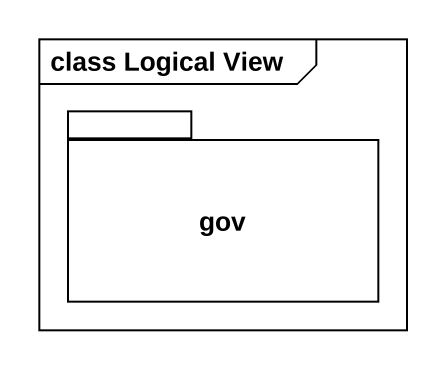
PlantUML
@startuml
mainframe class Logical View
package gov {
}
@enduml
